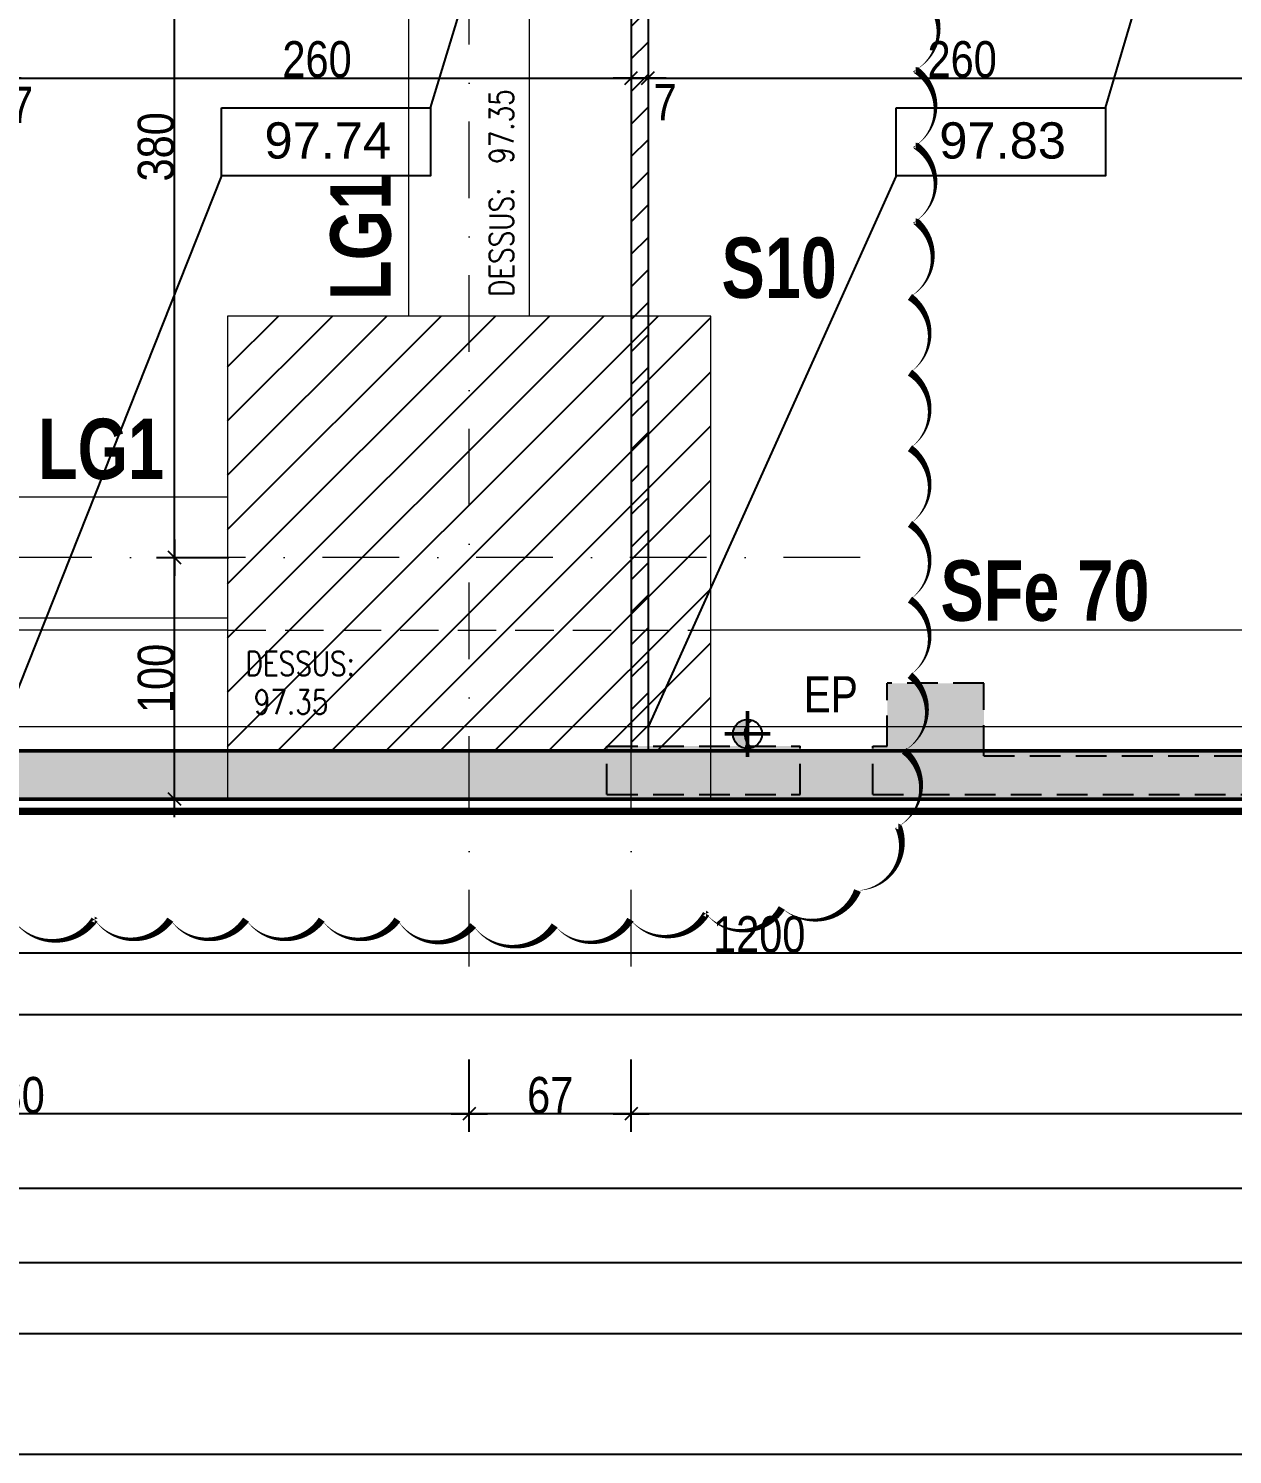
# Model space of a CAD drawing. Header units: centimetres. Extents: x 16433 to 114398, y -50094 to -12305.
# Drawn here: x 42936 to 43435, y -21057 to -20466 of the extents above; entities that cross this region are included whole.
import ezdxf
from ezdxf.enums import TextEntityAlignment as Align

# ---------------------------------------------------------------- set-up
doc = ezdxf.new("R2010")
doc.units = ezdxf.units.CM
doc.header["$LTSCALE"] = 0.5
for name, pattern in [('CACHE2', [4.762499999999999, 3.175, -1.5875]), ('CACHEX2', [19.049999999999997, 12.7, -6.35]), ('TIRETPT2', [12.7, 6.35, -3.175, 0, -3.175]), ('TIRETPTX2', [50.8, 25.4, -12.7, 0, -12.7])]:
    doc.linetypes.add(name, pattern=pattern)
doc.layers.get('DEFPOINTS').update_dxf_attribs({"linetype": 'CONTINUOUS'})
for name, color, linetype in [('01_cloisons', 1, 'CONTINUOUS'), ('01_cote_gen', 4, 'CONTINUOUS'), ('01_linteaux', 2, 'CONTINUOUS'), ('01_murs_sup', 2, 'CACHEX2'), ('01_poch_murs', 253, 'CONTINUOUS'), ('01_poch_Semelles', 253, 'CONTINUOUS'), ('01_resv', 32, 'CONTINUOUS'), ('01_texte', 230, 'CONTINUOUS'), ('AA_COTES', 2, 'CONTINUOUS')]:
    doc.layers.add(name, color=color, linetype=linetype)
for name, color, linetype, lineweight in [('01_murs_coup', 5, 'CONTINUOUS', 60), ('01_sem', 42, 'CONTINUOUS', 15), ('01_tram_axes', 2, 'TIRETPTX2', 9)]:
    doc.layers.add(name, color=color, linetype=linetype, lineweight=lineweight)
doc.styles.add('ARIAL', font='arial.ttf')
doc.styles.add('impact', font='impact.ttf')
doc.styles.add('MATTE_TXT', font='arial.ttf')
doc.styles.add('SIMPLEX1', font='SIMPLEX.shx', dxfattribs={"width": 0.8, "height": 10})
doc.styles.add('STYLE2', font='ARIALN.TTF')
doc.dimstyles.new('JB50', dxfattribs={"dimscale": 0.1, "dimtxt": 150, "dimasz": 15, "dimexe": 0.1, "dimexo": 0.1, "dimgap": 0.09, "dimtad": 1, "dimdec": 1, "dimdsep": 46, "dimtxsty": 'STYLE2', "dimblk1": 'BOND_G', "dimblk2": 'BOND_D', "dimsah": 1, "dimcen": 1.5, "dimdle": 0.01, "dimse1": 1, "dimse2": 1, "dimclrd": 4, "dimclre": 2, "dimclrt": 6, "dimazin": 2, "dimtfac": 2.333333333333333, "dimtdec": 1, "dimtix": 1, "dimtmove": 2, "dimatfit": 3, "dimldrblk": 'BOND_G', "dimfxl": 1, "dimtolj": 1, "dimtzin": 0, "dimarcsym": 0})

# ---------------------------------------------------------------- blocks, each defined once
blk = doc.blocks.new('BOND_G')
at = {"layer": 'AA_COTES', "color": 0}
for p, q in [((0, -5), (0, 14.99999999999999)), ((5, 0), (-5, 0)), ((1.767766952966312, 1.767766952966312), (-1.767766952966426, -1.767766952966426))]:
    blk.add_line(p, q, dxfattribs=at)
blk = doc.blocks.new('BOND_D')
at = {"layer": 'AA_COTES', "color": 0}
for p, q in [((0, 5), (0, -15)), ((5, 0), (-5, 0)), ((-1.767766952966312, -1.767766952966312), (1.767766952966426, 1.767766952966426))]:
    blk.add_line(p, q, dxfattribs=at)
blk = doc.blocks.new('*D148')
at = {"layer": '01_cote_gen', "color": 4, "lineweight": -2, "transparency": 16777216}
blk.add_line((43718.13251644002, -20915.73118545552), (43187.13251644001, -20915.73118545552), dxfattribs=at)
at = {"layer": 'DEFPOINTS', "color": 0, "transparency": 16777216}
for p in [(43185.63251644001, -20898.54903696754), (43719.63251644002, -20898.54903696754), (43185.63251644001, -20915.73118545552)]:
    blk.add_point(p, dxfattribs=at)
at = {"layer": '01_cote_gen', "color": 4, "lineweight": -2, "transparency": 16777216, "xscale": 1.5, "yscale": 1.5, "zscale": 1.5, "rotation": 180}
blk.add_blockref('BOND_D', (43185.63251644001, -20915.73118545552), dxfattribs=at)
at = {"layer": '01_cote_gen', "color": 4, "lineweight": -2, "transparency": 16777216, "xscale": 1.5, "yscale": 1.5, "zscale": 1.5}
blk.add_blockref('BOND_G', (43719.63251644002, -20915.73118545552), dxfattribs=at)
at = {"layer": '01_cote_gen', "color": 6, "transparency": 16777216, "insert": (43452.63251644002, -20908.06359063969), "char_height": 15, "attachment_point": 5, "style": 'STYLE2'}
blk.add_mtext('\\A1;534', dxfattribs=at)
blk = doc.blocks.new('*D149')
at = {"layer": '01_cote_gen', "color": 4, "lineweight": -2, "transparency": 16777216}
blk.add_line((43184.13251644001, -20915.73118545552), (43120.13251643998, -20915.73118545552), dxfattribs=at)
at = {"layer": 'DEFPOINTS', "color": 0, "transparency": 16777216}
for p in [(43118.63251643998, -20849.18058959965), (43185.63251644001, -20898.54903696754), (43118.63251643998, -20915.73118545552)]:
    blk.add_point(p, dxfattribs=at)
at = {"layer": '01_cote_gen', "color": 4, "lineweight": -2, "transparency": 16777216, "xscale": 1.5, "yscale": 1.5, "zscale": 1.5, "rotation": 180}
blk.add_blockref('BOND_D', (43118.63251643998, -20915.73118545552), dxfattribs=at)
at = {"layer": '01_cote_gen', "color": 4, "lineweight": -2, "transparency": 16777216, "xscale": 1.5, "yscale": 1.5, "zscale": 1.5}
blk.add_blockref('BOND_G', (43185.63251644001, -20915.73118545552), dxfattribs=at)
at = {"layer": '01_cote_gen', "color": 6, "transparency": 16777216, "insert": (43152.13251643999, -20908.06359063969), "char_height": 15, "attachment_point": 5, "style": 'STYLE2'}
blk.add_mtext('\\A1;67', dxfattribs=at)
blk = doc.blocks.new('*D150')
at = {"layer": '01_cote_gen', "color": 4, "lineweight": -2, "transparency": 16777216}
blk.add_line((44714.13251643999, -20946.6194853569), (42640.13251643999, -20946.6194853569), dxfattribs=at)
at = {"layer": 'DEFPOINTS', "color": 0, "transparency": 16777216}
for p in [(42638.63251643999, -20774.36036268622), (44715.63251643999, -20809.33885017144), (42638.63251643999, -20946.6194853569)]:
    blk.add_point(p, dxfattribs=at)
at = {"layer": '01_cote_gen', "color": 4, "lineweight": -2, "transparency": 16777216, "xscale": 1.5, "yscale": 1.5, "zscale": 1.5, "rotation": 180}
blk.add_blockref('BOND_D', (42638.63251643999, -20946.6194853569), dxfattribs=at)
at = {"layer": '01_cote_gen', "color": 4, "lineweight": -2, "transparency": 16777216, "xscale": 1.5, "yscale": 1.5, "zscale": 1.5}
blk.add_blockref('BOND_G', (44715.63251643999, -20946.6194853569), dxfattribs=at)
at = {"layer": '01_cote_gen', "color": 6, "transparency": 16777216, "insert": (43677.13251643999, -20938.95189054108), "char_height": 15, "attachment_point": 5, "style": 'STYLE2'}
blk.add_mtext('\\A1;2077', dxfattribs=at)
blk = doc.blocks.new('*D157')
at = {"layer": '01_cote_gen', "color": 4, "lineweight": -2, "transparency": 16777216}
blk.add_line((44714.13251643999, -20977.40050584948), (39960.13251643999, -20977.40050584948), dxfattribs=at)
at = {"layer": 'DEFPOINTS', "color": 0, "transparency": 16777216}
for p in [(39958.63251643999, -20954.1194853569), (44715.63251643999, -20954.1194853569), (39958.63251643999, -20977.40050584948)]:
    blk.add_point(p, dxfattribs=at)
at = {"layer": '01_cote_gen', "color": 4, "lineweight": -2, "transparency": 16777216, "xscale": 1.5, "yscale": 1.5, "zscale": 1.5, "rotation": 180}
blk.add_blockref('BOND_D', (39958.63251643999, -20977.40050584948), dxfattribs=at)
at = {"layer": '01_cote_gen', "color": 4, "lineweight": -2, "transparency": 16777216, "xscale": 1.5, "yscale": 1.5, "zscale": 1.5}
blk.add_blockref('BOND_G', (44715.63251643999, -20977.40050584948), dxfattribs=at)
at = {"layer": '01_cote_gen', "color": 6, "transparency": 16777216, "insert": (42337.13251643999, -20969.76360680446), "char_height": 15, "attachment_point": 5, "style": 'STYLE2'}
blk.add_mtext('\\A1;4757', dxfattribs=at)
blk = doc.blocks.new('*D316')
at = {"layer": '01_cote_gen', "color": 4, "lineweight": -2, "transparency": 16777216}
blk.add_line((43837.13251643999, -20849.18058959965), (42640.13251643999, -20849.18058959965), dxfattribs=at)
at = {"layer": 'DEFPOINTS', "color": 0, "transparency": 16777216}
for p in [(43838.63251643999, -20744.062106493), (42638.63251643999, -20785.48420856598), (42638.63251643999, -20849.18058959965)]:
    blk.add_point(p, dxfattribs=at)
at = {"layer": '01_cote_gen', "color": 4, "lineweight": -2, "transparency": 16777216, "xscale": 1.5, "yscale": 1.5, "zscale": 1.5, "rotation": 180}
blk.add_blockref('BOND_D', (42638.63251643999, -20849.18058959965), dxfattribs=at)
at = {"layer": '01_cote_gen', "color": 4, "lineweight": -2, "transparency": 16777216, "xscale": 1.5, "yscale": 1.5, "zscale": 1.5}
blk.add_blockref('BOND_G', (43838.63251643999, -20849.18058959965), dxfattribs=at)
at = {"layer": '01_cote_gen', "color": 6, "transparency": 16777216, "insert": (43238.63251643999, -20841.51299478382), "char_height": 15, "attachment_point": 5, "style": 'STYLE2'}
blk.add_mtext('\\A1;1200', dxfattribs=at)
blk = doc.blocks.new('*D476')
at = {"layer": '01_cote_gen', "color": 4, "lineweight": -2, "transparency": 16777216}
blk.add_line((42996.6851492982, -20783.98420856598), (42996.6851492982, -20686.98420856598), dxfattribs=at)
at = {"layer": 'DEFPOINTS', "color": 0, "transparency": 16777216}
for p in [(42996.6851492982, -20685.48420856598), (43019.1851492982, -20685.48420856598), (43018.63251643998, -20785.48420856598)]:
    blk.add_point(p, dxfattribs=at)
at = {"layer": '01_cote_gen', "color": 4, "lineweight": -2, "transparency": 16777216, "xscale": 1.5, "yscale": 1.5, "zscale": 1.5}
for name, p, rotation in [('BOND_D', (42996.6851492982, -20685.48420856598), 90), ('BOND_G', (42996.6851492982, -20785.48420856598), 270)]:
    blk.add_blockref(name, p, dxfattribs=dict(at, rotation=rotation))
at = {"layer": '01_cote_gen', "color": 6, "transparency": 16777216, "insert": (42989.01755448238, -20735.48420856598), "char_height": 15, "attachment_point": 5, "rotation": 90, "style": 'STYLE2'}
blk.add_mtext('\\A1;100', dxfattribs=at)
blk = doc.blocks.new('*D477')
at = {"layer": '01_cote_gen', "color": 4, "lineweight": -2, "transparency": 16777216}
blk.add_line((43117.13251643998, -20915.73118545552), (42740.13251643999, -20915.73118545552), dxfattribs=at)
at = {"layer": 'DEFPOINTS', "color": 0, "transparency": 16777216}
for p in [(42738.63251643999, -20854.69439536208), (43118.63251643998, -20854.69439536208), (42738.63251643999, -20915.73118545552)]:
    blk.add_point(p, dxfattribs=at)
at = {"layer": '01_cote_gen', "color": 4, "lineweight": -2, "transparency": 16777216, "xscale": 1.5, "yscale": 1.5, "zscale": 1.5, "rotation": 180}
blk.add_blockref('BOND_D', (42738.63251643999, -20915.73118545552), dxfattribs=at)
at = {"layer": '01_cote_gen', "color": 4, "lineweight": -2, "transparency": 16777216, "xscale": 1.5, "yscale": 1.5, "zscale": 1.5}
blk.add_blockref('BOND_G', (43118.63251643998, -20915.73118545552), dxfattribs=at)
at = {"layer": '01_cote_gen', "color": 6, "transparency": 16777216, "insert": (42928.63251643998, -20908.06359063969), "char_height": 15, "attachment_point": 5, "style": 'STYLE2'}
blk.add_mtext('\\A1;380', dxfattribs=at)
blk = doc.blocks.new('*D480')
at = {"layer": '01_cote_gen', "color": 4, "lineweight": -2, "transparency": 16777216}
blk.add_line((42996.6851492982, -20683.98420856598), (42996.6851492982, -20306.98420856598), dxfattribs=at)
at = {"layer": 'DEFPOINTS', "color": 0, "transparency": 16777216}
for p in [(42996.6851492982, -20305.48420856598), (43118.63251643998, -20305.48420856598), (43118.63251643998, -20685.48420856598)]:
    blk.add_point(p, dxfattribs=at)
at = {"layer": '01_cote_gen', "color": 4, "lineweight": -2, "transparency": 16777216, "xscale": 1.5, "yscale": 1.5, "zscale": 1.5}
for name, p, rotation in [('BOND_D', (42996.6851492982, -20305.48420856598), 90), ('BOND_G', (42996.6851492982, -20685.48420856598), 270)]:
    blk.add_blockref(name, p, dxfattribs=dict(at, rotation=rotation))
at = {"layer": '01_cote_gen', "color": 6, "transparency": 16777216, "insert": (42989.01755448238, -20515.4514846172), "char_height": 15, "attachment_point": 5, "rotation": 90, "style": 'STYLE2'}
blk.add_mtext('\\A1;380', dxfattribs=at)
blk = doc.blocks.new('*D527')
at = {"layer": '01_cote_gen', "color": 4, "lineweight": -2, "transparency": 16777216}
blk.add_line((43187.13251643999, -20486.98420856597), (43191.13251643999, -20486.98420856597), dxfattribs=at)
at = {"layer": 'DEFPOINTS', "color": 0, "transparency": 16777216}
for p in [(43192.63251643999, -20486.98420856597), (43185.63251643999, -20489.43712584287), (43192.63251643999, -20489.43712584287)]:
    blk.add_point(p, dxfattribs=at)
at = {"layer": '01_cote_gen', "color": 4, "lineweight": -2, "transparency": 16777216, "xscale": 1.5, "yscale": 1.5, "zscale": 1.5, "rotation": 180}
blk.add_blockref('BOND_G', (43185.63251643999, -20486.98420856597), dxfattribs=at)
at = {"layer": '01_cote_gen', "color": 4, "lineweight": -2, "transparency": 16777216, "xscale": 1.5, "yscale": 1.5, "zscale": 1.5}
blk.add_blockref('BOND_D', (43192.63251643999, -20486.98420856597), dxfattribs=at)
at = {"layer": '01_cote_gen', "color": 6, "transparency": 16777216, "insert": (43199.65961876245, -20496.96180221183), "char_height": 15, "attachment_point": 5, "style": 'STYLE2'}
blk.add_mtext('\\A1;7', dxfattribs=at)
blk = doc.blocks.new('*D528')
at = {"layer": '01_cote_gen', "color": 4, "lineweight": -2, "transparency": 16777216}
blk.add_line((43194.13251643999, -20486.98420856597), (43451.13251643999, -20486.98420856597), dxfattribs=at)
at = {"layer": 'DEFPOINTS', "color": 0, "transparency": 16777216}
for p in [(43452.63251643999, -20486.98420856597), (43192.63251643999, -20508.57245461729), (43452.63251643999, -20527.70778339171)]:
    blk.add_point(p, dxfattribs=at)
at = {"layer": '01_cote_gen', "color": 4, "lineweight": -2, "transparency": 16777216, "xscale": 1.5, "yscale": 1.5, "zscale": 1.5, "rotation": 180}
blk.add_blockref('BOND_G', (43192.63251643999, -20486.98420856597), dxfattribs=at)
at = {"layer": '01_cote_gen', "color": 4, "lineweight": -2, "transparency": 16777216, "xscale": 1.5, "yscale": 1.5, "zscale": 1.5}
blk.add_blockref('BOND_D', (43452.63251643999, -20486.98420856597), dxfattribs=at)
at = {"layer": '01_cote_gen', "color": 6, "transparency": 16777216, "insert": (43322.63251643999, -20479.31661375014), "char_height": 15, "attachment_point": 5, "style": 'STYLE2'}
blk.add_mtext('\\A1;260', dxfattribs=at)
blk = doc.blocks.new('*D529')
at = {"layer": '01_cote_gen', "color": 4, "lineweight": -2, "transparency": 16777216}
blk.add_line((42927.13251643999, -20486.98420856597), (43184.13251643999, -20486.98420856597), dxfattribs=at)
at = {"layer": 'DEFPOINTS', "color": 0, "transparency": 16777216}
for p in [(43185.63251643999, -20486.98420856597), (42925.63251643999, -20502.74867602296), (43185.63251643999, -20514.39623321163)]:
    blk.add_point(p, dxfattribs=at)
at = {"layer": '01_cote_gen', "color": 4, "lineweight": -2, "transparency": 16777216, "xscale": 1.5, "yscale": 1.5, "zscale": 1.5, "rotation": 180}
blk.add_blockref('BOND_G', (42925.63251643999, -20486.98420856597), dxfattribs=at)
at = {"layer": '01_cote_gen', "color": 4, "lineweight": -2, "transparency": 16777216, "xscale": 1.5, "yscale": 1.5, "zscale": 1.5}
blk.add_blockref('BOND_D', (43185.63251643999, -20486.98420856597), dxfattribs=at)
at = {"layer": '01_cote_gen', "color": 6, "transparency": 16777216, "insert": (43055.63251643999, -20479.31661375014), "char_height": 15, "attachment_point": 5, "style": 'STYLE2'}
blk.add_mtext('\\A1;260', dxfattribs=at)
blk = doc.blocks.new('*D530')
at = {"layer": '01_cote_gen', "color": 4, "lineweight": -2, "transparency": 16777216}
blk.add_line((42920.13251643999, -20486.98420856597), (42924.13251643999, -20486.98420856597), dxfattribs=at)
at = {"layer": 'DEFPOINTS', "color": 0, "transparency": 16777216}
for p in [(42925.63251643999, -20486.98420856597), (42918.63251643999, -20526.875786896), (42925.63251643999, -20526.875786896)]:
    blk.add_point(p, dxfattribs=at)
at = {"layer": '01_cote_gen', "color": 4, "lineweight": -2, "transparency": 16777216, "xscale": 1.5, "yscale": 1.5, "zscale": 1.5, "rotation": 180}
blk.add_blockref('BOND_G', (42918.63251643999, -20486.98420856597), dxfattribs=at)
at = {"layer": '01_cote_gen', "color": 4, "lineweight": -2, "transparency": 16777216, "xscale": 1.5, "yscale": 1.5, "zscale": 1.5}
blk.add_blockref('BOND_D', (42925.63251643999, -20486.98420856597), dxfattribs=at)
at = {"layer": '01_cote_gen', "color": 6, "transparency": 16777216, "insert": (42933.35576479454, -20498.09920205916), "char_height": 15, "attachment_point": 5, "style": 'STYLE2'}
blk.add_mtext('\\A1;7', dxfattribs=at)

msp = doc.modelspace()

# ---------------------------------------------------------------- hatches: boundary and pattern name
at = {"layer": '01_murs_sup'}
h = msp.add_hatch(dxfattribs=at)
h.set_pattern_fill('DASH', color=256, scale=2.5, angle=135)
h.set_pattern_definition([(135, (25186.80321946412, -57921.04163259988), (-11.22532015133644, 1.575531039337048e-15), [7.9375, -7.9375])])
h.paths.add_polyline_path([(44294.63251643998, -20161.48420856598), (44294.63251643998, -20181.48420856598), (44355.63251643998, -20181.48420856598), (44355.63251643998, -20161.48420856598)], flags=17)
h.paths.add_polyline_path([(44399.63251643998, -19856.48420621268), (44399.63251643998, -19961.48421091927), (44415.63251643998, -19961.48421091927), (44415.63251643998, -19856.48420621268)], flags=17)
h.paths.add_polyline_path([(44415.63251643998, -20131.48420856598), (44415.63251643998, -20086.48420856598), (44399.63251643998, -20086.48420856598), (44399.63251643998, -20147.48420856598), (44699.63251643998, -20147.48420856598), (44699.63251643998, -20373.48420856598), (44715.63251643998, -20373.48420856598), (44715.63251643998, -20131.48420856598)], flags=17)
h.paths.add_polyline_path([(44699.63251643998, -20463.48420856598), (44699.63251643998, -20513.48420856598), (44715.63251643998, -20513.48420856598), (44715.63251643998, -20463.48420856598)], flags=17)
h.paths.add_polyline_path([(43751.63251643998, -19787.48420856598), (43751.63251643998, -19717.48420856598), (43733.63251643999, -19717.48420856598), (43733.63251643999, -19722.48420856598), (43687.63251643999, -19722.48420856597), (43687.63251643999, -19740.48420856598), (43733.63251643999, -19740.48420856598), (43733.63251643999, -19805.48420856598), (43923.63251643999, -19805.48420856598), (43923.63251643998, -20767.48420856598), (43331.63251643999, -20767.48420856598), (43331.63251643999, -20737.48420856598), (43291.63251643998, -20737.48420856598), (43291.63251643998, -20763.48420856598), (43285.63251643998, -20763.48420856598), (43285.63251643998, -20783.48420856598), (44715.63251643998, -20783.48420856598), (44715.63251643998, -20603.48420856598), (44699.63251643998, -20603.48420856598), (44699.63251643998, -20767.48420856598), (44153.63251643998, -20767.48420856598), (44153.63251643998, -20506.48420856598), (44135.63251643998, -20506.48420856598), (44135.63251643998, -20767.48420856598), (43941.63251643998, -20767.48420856598), (43941.63251643999, -19787.48420856598)])
h.paths.add_polyline_path([(43175.63251643998, -19722.48420856598), (43175.63251643998, -20418.48420856598), (43291.63251643999, -20418.48420856598), (43291.63251643999, -20457.48421091927), (43331.63251643999, -20457.48421091927), (43331.63251643999, -20402.48420856598), (43191.63251643999, -20402.48420856598), (43191.63251643999, -19740.48420856598), (43584.63251643999, -19740.48420856598), (43584.63251643999, -19722.48420856597)])
h.paths.add_polyline_path([(43528.63251643999, -20169.48420856598), (43528.63251643999, -20189.48420856598), (43578.63251643999, -20189.48420856598), (43578.63251643999, -20169.48420856598)], flags=17)
h.paths.add_polyline_path([(43175.63251643998, -20763.48420856598), (43175.63251643998, -20783.48420856598), (43255.63251643998, -20783.48420856598), (43255.63251643998, -20763.48420856598)])
h.paths.add_polyline_path([(43355.63251643999, -19315.48420856598), (43191.63251643998, -19315.48420856598), (43191.63251643998, -19185.46519354227), (43175.63251643998, -19185.46519354227), (43175.63251643998, -19392.48420846443), (43191.63251643998, -19392.48420846443), (43191.63251643998, -19333.48420856598), (43355.63251643998, -19333.48420856598), (43355.63251643999, -19511.48420856598), (43578.63251643999, -19511.48420856597), (43578.63251643999, -19493.48420856598), (43373.63251643999, -19493.48420856598), (43373.63251643999, -19333.48420856598), (43578.63251643999, -19333.48420856598), (43578.63251643999, -19315.48420856598)])
h.paths.add_polyline_path([(43751.63251643999, -19407.48420856595), (43751.63251643999, -19308.48420856596), (43733.63251643998, -19308.48420856596), (43733.63251643999, -19425.48420856596), (43768.63251643998, -19425.48420856596), (43768.63251643998, -19573.48420856596), (43733.63251643999, -19573.48420856596), (43733.63251643999, -19614.48420856598), (43751.63251643999, -19614.48420856598), (43751.63251643999, -19591.48420856597), (44399.63251643998, -19591.48420856597), (44399.63251643998, -19616.48420856598), (44415.63251643998, -19616.48420856598), (44415.63251643998, -19589.48420856598), (44599.63251643998, -19589.48420856598), (44599.63251643998, -19603.48420856598), (44615.63251643998, -19603.48420856598), (44615.63251643998, -19508.48420856598), (44599.63251643998, -19508.48420856598), (44599.63251643998, -19573.48420856598), (43786.63251643998, -19573.48420856596), (43786.63251643998, -19407.48420856596)])
at = {"layer": '01_poch_murs'}
h = msp.add_hatch(color=256, dxfattribs=at)
h.dxf.hatch_style = 1
h.paths.add_polyline_path([(45182.39396656618, -20109.48420856598), (44717.63251643999, -20109.48420856597), (44717.63251643999, -20129.48420856598), (45182.39396656618, -20129.48420856598)])
h.paths.add_polyline_path([(44715.63251643999, -20109.48420856598), (44695.63251643999, -20109.48420856598), (44695.63251643999, -20258.48420856598), (44695.63251643999, -20338.48420856598), (44695.63251643999, -20765.48420856598), (43998.63251643999, -20765.48420856598), (43998.63251643999, -20715.48420856598), (43982.63251643999, -20715.48420856598), (43982.63251643999, -20765.48420856598), (43464.63251643999, -20765.48420856598), (43464.63251643999, -20715.48420856598), (43448.63251643999, -20715.48420856598), (43448.63251643999, -20765.48420856598), (42658.63251643999, -20765.48420856598), (42658.63251643999, -20559.48420856598), (42638.63251643999, -20559.48420856598), (42638.63251643999, -20785.48420856598), (44715.63251643999, -20785.48420856598)])
h = msp.add_hatch(dxfattribs=at)
h.set_pattern_fill('ANSI31', color=256, scale=3)
h.set_pattern_definition([(45, (-10233.5568564245, 8782.936709489783), (-6.735192090801863, 6.735192090801865), [])])
h.paths.add_polyline_path([(43192.63251643999, -20338.48420856598), (43185.63251643999, -20338.48420856598), (43185.63251643999, -20765.48867046017), (43192.63251643999, -20765.48867046017)])
at = {"layer": '01_poch_Semelles', "linetype": 'CACHEX2', "ltscale": 2}
h = msp.add_hatch(dxfattribs=at)
h.set_pattern_fill('ANSI31', color=256, scale=5)
h.set_pattern_definition([(45, (0, 0), (-11.22532015133644, 11.22532015133644), [])])
h.paths.add_polyline_path([(43118.63251643998, -20585.48420856598), (43018.63251643998, -20585.48420856598), (43018.63251643998, -20685.48420856598), (43118.63251643998, -20685.48420856598)])
h.paths.add_polyline_path([(43185.63251643999, -20585.48420856598), (43118.63251643998, -20585.48420856598), (43118.63251643998, -20685.48420856598), (43185.63251643999, -20685.48420856598)])
h.paths.add_polyline_path([(43218.63251643998, -20585.48420856598), (43192.63251643999, -20585.48420856598), (43192.63251643999, -20685.48420856598), (43218.63251643998, -20685.48420856598)])
h.paths.add_polyline_path([(43192.63251643999, -20585.48420856598), (43185.63251643999, -20585.48420856598), (43185.63251643999, -20685.48420856598), (43192.63251643999, -20685.48420856598)])
h.paths.add_polyline_path([(43185.63251643999, -20685.48420856598), (43118.63251643998, -20685.48420856598), (43118.63251643998, -20715.48420856597), (43185.63251643999, -20715.48420856597)])
h.paths.add_polyline_path([(43192.63251643999, -20685.48420856598), (43185.63251643999, -20685.48420856598), (43185.63251643999, -20715.48420856597), (43192.63251643999, -20715.48420856597)])
h.paths.add_polyline_path([(43218.63251643998, -20697.78005779478), (43218.63251643998, -20685.48420856598), (43192.63251643999, -20685.48420856598), (43192.63251643999, -20715.48420856597), (43210.65548335139, -20715.48420856597)])
h.paths.add_polyline_path([(43118.63251643998, -20685.48420856598), (43018.63251643998, -20685.48420856598), (43018.63251643998, -20715.48420856597), (43118.63251643998, -20715.48420856597)])
h.paths.add_polyline_path([(43118.63251643998, -20715.48420856597), (43018.63251643998, -20715.48420856597), (43018.63251643998, -20755.48420856598), (43118.63251643998, -20755.48420856598)])
h.paths.add_polyline_path([(43118.63251643998, -20755.48420856598), (43018.63251643998, -20755.48420856598), (43018.63251643998, -20765.48420856598), (43118.63251643998, -20765.48420856598)])
h.paths.add_polyline_path([(43185.63251643999, -20755.48420856598), (43118.63251643998, -20755.48420856598), (43118.63251643998, -20765.48420856598), (43185.63251643999, -20765.48420856598)])
h.paths.add_polyline_path([(43185.63251643999, -20715.48420856597), (43118.63251643998, -20715.48420856597), (43118.63251643998, -20755.48420856598), (43185.63251643999, -20755.48420856598)])
h.paths.add_polyline_path([(43192.63251643999, -20715.48420856597), (43185.63251643999, -20715.48420856597), (43185.63251643999, -20755.48420856598), (43192.63251643999, -20755.48420856598)])
h.paths.add_polyline_path([(43210.65548335139, -20715.48420856597), (43192.63251643999, -20715.48420856597), (43192.63251643999, -20755.48420856598)], flags=17)
h.paths.add_polyline_path([(43218.63251643998, -20715.48420856597), (43210.65548335139, -20715.48420856597), (43192.63251643999, -20755.48420856598), (43218.63251643998, -20755.48420856598)])
h.paths.add_polyline_path([(43218.63251643998, -20755.48420856598), (43192.63251643999, -20755.48420856598), (43192.63251643999, -20765.48420856598), (43218.63251643998, -20765.48420856598)])
h.paths.add_polyline_path([(43026.3790665399, -20752.43300157088), (43063.3790665399, -20752.43300157088), (43063.3790665399, -20737.43300157088), (43026.3790665399, -20737.43300157088)], flags=24)
h.paths.add_polyline_path([(43022.56262839359, -20736.4986693629), (43074.80072363168, -20736.4986693629), (43074.80072363168, -20721.4986693629), (43022.56262839359, -20721.4986693629)], flags=24)
at = {"layer": '01_resv'}
h = msp.add_hatch(color=256, dxfattribs=at)
h.dxf.hatch_style = 1
h.paths.add_polyline_path([(43235.55769974869, -20752.75505119628, 0.07554564404045679), (43233.77535415001, -20752.48420856598), (43233.77535415001, -20754.5091837325, -0.09298551052240853)])
h.paths.add_polyline_path([(43233.77535415001, -20754.5091837325), (43233.77535415001, -20752.48420856598, 0.4047260524882503), (43227.77852275573, -20758.28923875151), (43227.99511220689, -20758.48420856598), (43232.56103487517, -20758.48420856598, -0.1569984899968752)])
h.paths.add_polyline_path([(43227.99511220689, -20758.48420856598), (43227.77535415001, -20758.48420856598, 0.4142135623730951), (43233.77535415001, -20764.48420856598), (43233.77535415001, -20763.68747536052)])
h.paths.add_polyline_path([(43232.56103487517, -20758.48420856598), (43227.99511220689, -20758.48420856598), (43233.77535415001, -20763.68747536052), (43233.77535415001, -20762.2561814519, -0.1493371826560622)], flags=17)
h.paths.add_polyline_path([(43233.77535415001, -20762.2561814519), (43233.77535415001, -20763.68747536052), (43234.59755665953, -20764.42760683914, 0.05019623534124235), (43235.76542862809, -20764.14456222735, -0.1021907053390589)])
h.paths.add_polyline_path([(43233.77535415001, -20763.68747536052), (43233.77535415001, -20764.48420856598, 0.03438010916244916), (43234.59755665953, -20764.42760683914)])

# ---------------------------------------------------------------- linework, layer by layer
at = {"layer": '01_cloisons'}
for p, q in [((43185.63251643999, -20338.48420856598), (43185.63251643999, -20765.48867046017)), ((43192.63251643999, -20338.48420856598), (43192.63251643999, -20765.48867046017)), ((43185.63251643999, -20765.48867046017), (43192.63251643999, -20765.48867046017))]:
    msp.add_line(p, q, dxfattribs=at)
at = {"layer": '01_cote_gen'}
msp.add_line((47895.79735553653, -21056.71464774996), (38882.39396656618, -21056.71464774996), dxfattribs=at)
at = {"layer": '01_linteaux', "linetype": 'CACHEX2', "ltscale": 7, "const_width": 3}
msp.add_lwpolyline([(44715.63251643999, -20790.48420856598), (42633.63251643999, -20790.48420856598)], dxfattribs=at)
at = {"layer": '01_murs_coup', "linetype": 'Continuous', "lineweight": 50}
for p, q in [((43448.63251643999, -20765.48420856598), (42658.63251643999, -20765.48420856598)), ((44715.63251643999, -20785.48420856598), (42638.63251643999, -20785.48420856598))]:
    msp.add_line(p, q, dxfattribs=at)
at = {"layer": '01_murs_sup', "ltscale": 2}
for p, q in [((43291.63251643998, -20763.48420856598), (43291.63251643998, -20737.48420856598)), ((43331.63251643999, -20737.48420856598), (43291.63251643999, -20737.48420856598)), ((43331.63251643999, -20767.48420856598), (43331.63251643999, -20737.48420856598)), ((43175.63251643998, -20763.48420856598), (43255.63251643998, -20763.48420856598)), ((43175.63251643998, -20783.48420856598), (43175.63251643998, -20763.48420856598)), ((43255.63251643998, -20783.48420856598), (43255.63251643998, -20763.48420856598)), ((43285.63251643998, -20763.48420856598), (43291.63251643998, -20763.48420856598)), ((43285.63251643998, -20783.48420856598), (43285.63251643998, -20763.48420856598)), ((43331.63251643999, -20767.48420856598), (43923.63251643998, -20767.48420856598)), ((43175.63251643998, -20783.48420856598), (43255.63251643998, -20783.48420856598)), ((43285.63251643998, -20783.48420856598), (44715.63251643998, -20783.48420856598))]:
    msp.add_line(p, q, dxfattribs=at)
at = {"layer": '01_resv', "linetype": 'Continuous', "lineweight": 50}
for p, q in [((43233.77535415001, -20749.0506168581), (43233.77535415001, -20767.91780027387)), ((43243.2089458579, -20758.48420856598), (43224.34176244213, -20758.48420856598))]:
    msp.add_line(p, q, dxfattribs=at)
at = {"layer": '01_resv'}
msp.add_circle((43233.77535415001, -20758.48420856598), 6, dxfattribs=at)
msp.add_arc((43239.34189454492, -20758.3826825922), 6.781619672627142, 123.9181163826863, 238.1716429729088, dxfattribs=at)
at = {"layer": '01_sem', "linetype": 'Continuous'}
for p, q in [((43093.63251643998, -20585.48420856598), (43093.63251643999, -20435.48420856598)), ((43143.63251643998, -20585.48420856598), (43143.63251643999, -20435.48420856598)), ((43018.63251643998, -20660.48420856598), (42838.63251643998, -20660.48420856598)), ((43018.63251643998, -20710.48420856598), (42838.63251643998, -20710.48420856598)), ((43018.63251643998, -20715.48420856597), (42838.63251643998, -20715.48420856597)), ((44740.63251643999, -20715.48420856597), (43218.63251643998, -20715.48420856597)), ((43448.63251643999, -20755.48420856598), (42668.63251644, -20755.48420856598))]:
    msp.add_line(p, q, dxfattribs=at)
at = {"layer": '01_sem', "linetype": 'CACHE2', "ltscale": 10}
msp.add_line((43018.63251643998, -20715.48420856597), (43218.63251643998, -20715.48420856597), dxfattribs=at)
at = {"layer": '01_sem', "linetype": 'Continuous'}
msp.add_lwpolyline([(43018.63251643998, -20785.48420856598), (43218.63251643998, -20785.48420856598), (43218.63251643998, -20585.48420856598), (43018.63251643998, -20585.48420856598)], close=True, dxfattribs=at)
at = {"layer": '01_texte'}
for p, q in [((43102.65796010087, -20499.37135874389), (43175.63251644001, -20258.48420856598)), ((43381.9481844518, -20499.37135874389), (43452.63251643999, -20258.48420856598)), ((43016.08082446095, -20527.4672946428), (42925.63251643999, -20755.48420856598)), ((43295.37104881188, -20527.4672946428), (43192.63251643999, -20755.48420856598)), ((44740.63251643999, -20874.75866084699), (42638.63251643999, -20874.75866084699)), ((46845.79735553653, -21006.71464774996), (38882.39396656618, -21006.71464774996))]:
    msp.add_line(p, q, dxfattribs=at)
msp.add_lwpolyline([(42929.83017478275, -20835.33508939759, 0, 3, 0.52056705), (42963.57558805434, -20835.33508939759, 0, 3, 0.52056705), (42963.57558805433, -20835.33508939759, 0, 3, 0.52056705), (42994.91057849672, -20835.33508939759, 0, 3, 0.52056705), (42994.91057849672, -20835.33508939759, 0, 3, 0.52056705), (43026.24556893911, -20835.33508939759, 0, 3, 0.52056705), (43026.24556893911, -20835.33508939759, 0, 3, 0.52056705), (43057.58081255054, -20835.33508939759, 0, 3, 0.52056705), (43057.58081255054, -20835.33508939759, 0, 3, 0.52056705), (43088.91580299291, -20835.33508939759, 0, 3, 0.52056705), (43088.91580299291, -20835.33508939759, 0, 3, 0.52056705), (43120.25079343529, -20837.74413875706, 0, 3, 0.52056705), (43120.25079343529, -20837.74413875706, 0, 3, 0.52056705), (43153.99620670694, -20837.74413875706, 0, 3, 0.52056705), (43153.99620670694, -20837.74413875706, 0, 3, 0.52056705), (43185.33145031836, -20835.33508939759, 0, 3, 0.52056705), (43185.33145031836, -20835.33508939759, 0, 3, 0.52056705), (43216.66644076074, -20832.92604003812, 0, 3, 0.52056705), (43216.66644076073, -20832.92604003812, 0, 3, 0.52056705), (43248.00143120307, -20830.51712206224, 0, 3, 0.52056705), (43248.00143120307, -20830.51712206224, 0, 3, 0.52056705), (43279.33667481453, -20823.29010536743, 0, 3, 0.52056705), (43279.33667481453, -20823.29010536743, 0, 3, 0.52056705), (43296.20938145034, -20796.79108794761, 0, 3, 0.52056705), (43296.20938145033, -20796.79108794761, 0, 3, 0.52056705), (43298.61980427962, -20765.47397180888, 0, 3, 0.52056705), (43298.61980427962, -20765.47397180888, 0, 3, 0.52056705), (43301.03022710888, -20734.15698705375, 0, 3, 0.52056705), (43301.03022710888, -20734.15698705375, 0, 3, 0.52056705), (43301.03022710888, -20702.83987091499, 0, 3, 0.52056705), (43301.03022710888, -20702.83987091499, 0, 3, 0.52056705), (43301.03022710888, -20671.52288615986, 0, 3, 0.52056705), (43301.03022710888, -20671.52288615986, 0, 3, 0.52056705), (43301.03022710888, -20640.2059014047, 0, 3, 0.52056705), (43301.03022710888, -20640.2059014047, 0, 3, 0.52056705), (43301.03022710888, -20608.88878526597, 0, 3, 0.52056705), (43301.03022710888, -20608.88878526597, 0, 3, 0.52056705), (43301.03022710888, -20577.57180051081, 0, 3, 0.52056705), (43301.03022710888, -20577.57180051081, 0, 3, 0.52056705), (43303.44039676911, -20546.25468437208, 0, 3, 0.52056705), (43303.4403967691, -20546.25468437208, 0, 3, 0.52056705), (43303.44039676911, -20514.93769961691, 0, 3, 0.52056705), (43303.4403967691, -20514.93769961691, 0, 3, 0.52056705), (43303.44039676911, -20483.62058347819, 0, 3, 0.52056705), (43303.4403967691, -20483.62058347819, 0, 3, 0.52056705), (43305.85081959839, -20452.30359872303, 0, 3, 0.52056705)], format="xyseb", dxfattribs=at)
for points in [[(43016.08082446095, -20499.37135874389), (43102.65796010087, -20499.37135874389), (43102.65796010087, -20527.4672946428), (43016.08082446095, -20527.4672946428)], [(43295.37104881188, -20499.37135874389), (43381.9481844518, -20499.37135874389), (43381.9481844518, -20527.4672946428), (43295.37104881188, -20527.4672946428)]]:
    msp.add_lwpolyline(points, close=True, dxfattribs=at)
at = {"layer": '01_tram_axes', "linetype": 'TIRETPT2', "ltscale": 10}
for p, q in [((43185.63251644001, -20854.69439536208), (43185.63251644002, -17474.12503896195)), ((43118.63251643998, -20854.69439536208), (43118.63251643998, -20042.32586091556)), ((43280.44023884277, -20685.48420856598), (42527.5234905261, -20685.48420856598))]:
    msp.add_line(p, q, dxfattribs=at)

# ---------------------------------------------------------------- texts
at = {"layer": '01_texte', "style": 'SIMPLEX1', "width": 0.8}
for s, p in [('97.35', (43139.98631062122, -20507.05638093434)), ('DESSUS:', (43139.98631062122, -20554.9604466772))]:
    msp.add_text(s, height=10, rotation=90, dxfattribs=at).set_placement(p, align=Align.BOTTOM_CENTER)
at = {"layer": '01_texte', "style": 'impact'}
msp.add_text('LG1', height=25, rotation=90, dxfattribs=at).set_placement((43093.63251643998, -20552.73288101291), align=Align.BOTTOM_CENTER)
for s, p in [('S10', (43246.9036442494, -20585.48420856598)), ('LG1', (42966.22778735691, -20660.48420856598)), ('SFe 70', (43356.90818786298, -20719.117140762))]:
    msp.add_text(s, height=25, dxfattribs=at).set_placement(p, align=Align.BOTTOM_CENTER)
at = {"layer": '01_texte', "width": 0.8}
for s, height, style, p in [('DESSUS:', 10, 'SIMPLEX1', (43048.68167601264, -20737.33200269623)), ('EP', 15, 'MATTE_TXT', (43268.28173373254, -20754.06656655196)), ('97.35', 10, 'SIMPLEX1', (43044.8790665399, -20753.26633490421))]:
    msp.add_text(s, height=height, dxfattribs=dict(at, style=style)).set_placement(p, align=Align.BOTTOM_CENTER)
at = {"layer": '01_texte', "char_height": 15, "width": 90.385, "attachment_point": 5, "style": 'ARIAL'}
for s, insert in [('{\\fArial|b0|i0|c238|p34;97.}74', (43060.09120260689, -20512.90809575545)), ('{\\fArial|b0|i0|c238|p34;97.}83', (43339.38142695782, -20512.90809575545))]:
    msp.add_mtext(s, dxfattribs=dict(at, insert=insert))

# ---------------------------------------------------------------- dimensions: what is measured, and where the dimension line sits
at = {"layer": '01_cote_gen'}
dim = msp.add_linear_dim(base=(42996.6851492982, -20305.48420856598), p1=(43118.63251643998, -20685.48420856598), p2=(43118.63251643998, -20305.48420856598), angle=90, dimstyle='JB50', dxfattribs=at)
dim.commit()
dim.dimension.update_dxf_attribs({"geometry": '*D480', "text_midpoint": (42989.01755448238, -20515.4514846172), "dimtype": 160})
for base, p1, p2, picture, middle in [((43185.63251643999, -20486.98420856597), (42925.63251643999, -20502.74867602296), (43185.63251643999, -20514.39623321163), '*D529', (43055.63251643999, -20479.31661375014)), ((43452.63251643999, -20486.98420856597), (43192.63251643999, -20508.57245461729), (43452.63251643999, -20527.70778339171), '*D528', (43322.63251643999, -20479.31661375014)), ((42638.63251643999, -20849.18058959965), (43838.63251643999, -20744.062106493), (42638.63251643999, -20785.48420856598), '*D316', (43238.63251643999, -20841.51299478382)), ((42638.63251643999, -20946.6194853569), (44715.63251643999, -20809.33885017144), (42638.63251643999, -20774.36036268622), '*D150', (43677.13251643999, -20938.95189054108)), ((43118.63251643998, -20915.73118545552), (43185.63251644001, -20898.54903696754), (43118.63251643998, -20849.18058959965), '*D149', (43152.13251643999, -20908.06359063969)), ((42738.63251643999, -20915.73118545552), (43118.63251643998, -20854.69439536208), (42738.63251643999, -20854.69439536208), '*D477', (42928.63251643998, -20908.06359063969)), ((43185.63251644001, -20915.73118545552), (43719.63251644002, -20898.54903696754), (43185.63251644001, -20898.54903696754), '*D148', (43452.63251644002, -20908.06359063969)), ((39958.63251643999, -20977.40050584948), (44715.63251643999, -20954.1194853569), (39958.63251643999, -20954.1194853569), '*D157', (42337.13251643999, -20969.76360680446))]:
    dim = msp.add_linear_dim(base=base, p1=p1, p2=p2, dimstyle='JB50', dxfattribs=at)
    dim.commit()
    dim.dimension.update_dxf_attribs({"geometry": picture, "text_midpoint": middle})
for base, p1, p2, picture, middle in [((42925.63251643999, -20486.98420856597), (42918.63251643999, -20526.875786896), (42925.63251643999, -20526.875786896), '*D530', (42933.35576479454, -20498.09920205916)), ((43192.63251643999, -20486.98420856597), (43185.63251643999, -20489.43712584287), (43192.63251643999, -20489.43712584287), '*D527', (43199.65961876245, -20496.96180221183))]:
    dim = msp.add_linear_dim(base=base, p1=p1, p2=p2, dimstyle='JB50', dxfattribs=at)
    dim.commit()
    dim.dimension.update_dxf_attribs({"geometry": picture, "text_midpoint": middle, "dimtype": 160})
dim = msp.add_linear_dim(base=(42996.6851492982, -20685.48420856598), p1=(43018.63251643998, -20785.48420856598), p2=(43019.1851492982, -20685.48420856598), angle=90, dimstyle='JB50', dxfattribs=at)
dim.commit()
dim.dimension.update_dxf_attribs({"geometry": '*D476', "text_midpoint": (42989.01755448238, -20735.48420856598)})

doc.saveas('drawing.dxf')
